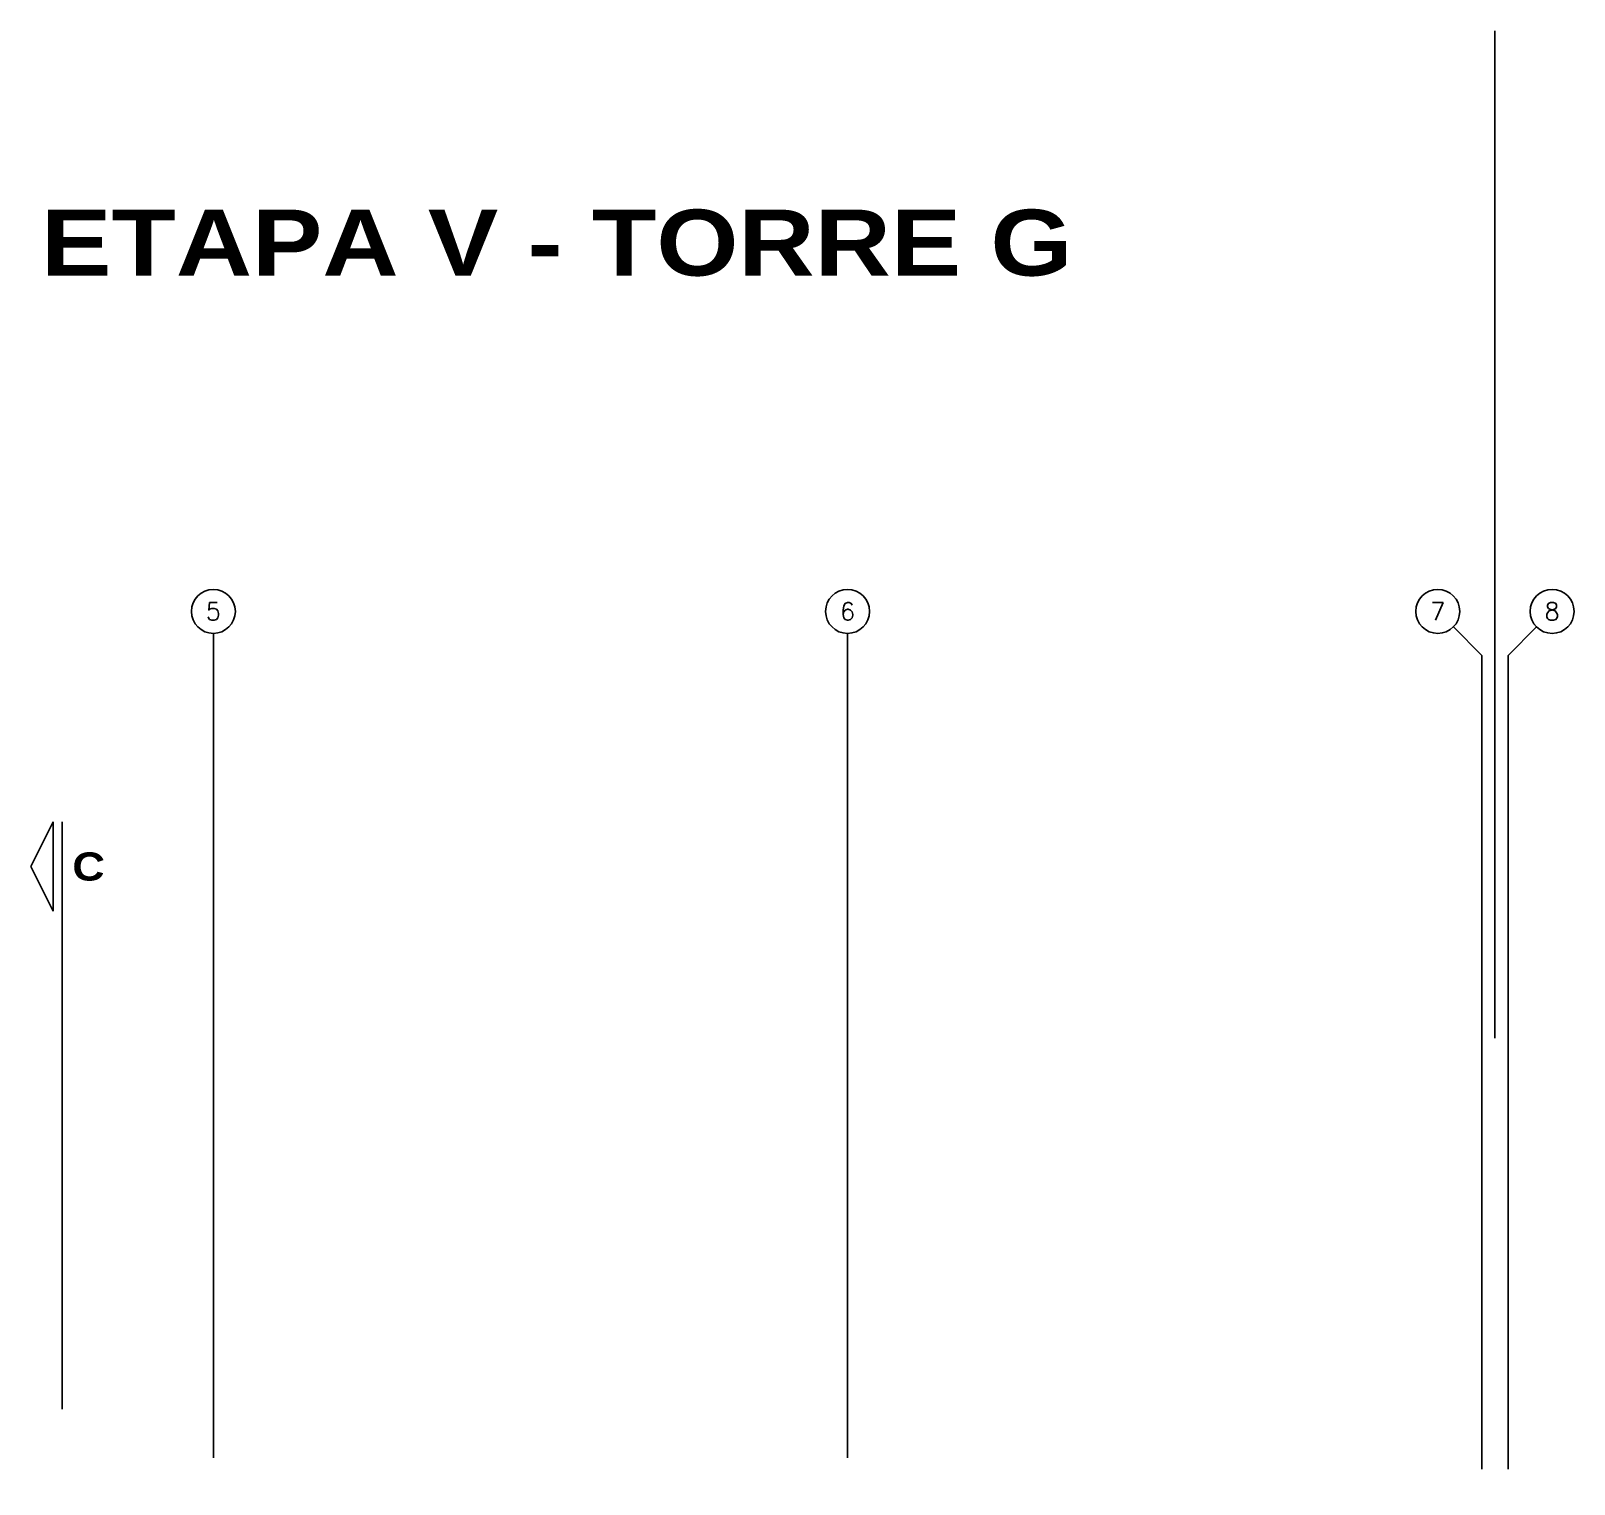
# Model space of a CAD drawing. Extents: x 226317 to 226469, y 8188101 to 8188260.
# Drawn here: x 226371.85 to 226389.39, y 8188243.78 to 8188260.3 of the extents above; entities that cross this region are included whole.
import ezdxf
from ezdxf.enums import TextEntityAlignment as Align

# ---------------------------------------------------------------- set-up
doc = ezdxf.new("R2010")
doc.units = 0
doc.header["$LTSCALE"] = 15
for name, pattern in [('CENTER', [2, 1.25, -0.25, 0.25, -0.25]), ('HIDDEN2', [0.1875, 0.125, -0.0625]), ('PHANTOM', [2.5, 1.25, -0.25, 0.25, -0.25, 0.25, -0.25]), ('PHANTOM2', [1.25, 0.625, -0.125, 0.125, -0.125, 0.125, -0.125])]:
    doc.linetypes.add(name, pattern=pattern)
doc.layers.get('0').update_dxf_attribs({"color": 250})
for name, color, linetype in [('A-EJES', 250, 'PHANTOM'), ('A-PROYECCIONES', 250, 'HIDDEN2'), ('A_50_CortesElev', 250, 'CENTER'), ('L13 Texto Grande', 150, 'Continuous'), ('L6 Linea fina', 141, 'Continuous')]:
    doc.layers.add(name, color=color, linetype=linetype)
doc.styles.add('R160-75', font='ariblk.ttf', dxfattribs={"height": 0.6})
doc.styles.add('ROMANS', font='romans.shx', dxfattribs={"width": 0.8})

# ---------------------------------------------------------------- blocks, each defined once
blk = doc.blocks.new('EJES 1P')
at = {"layer": 'A-EJES', "linetype": 'PHANTOM2'}
for p, q in [((40.951, 5.416), (41.274, 5.092)), ((41.898, 5.416), (41.574, 5.092))]:
    blk.add_line(p, q, dxfattribs=at)
for points in [[(26.854, 5.345), (26.854, -4.158)], [(34.064, 5.345), (34.064, -4.158)], [(41.274, 5.092), (41.274, -4.158)], [(41.574, 5.092), (41.574, -4.158)]]:
    blk.add_lwpolyline(points, dxfattribs=at)
at = {"layer": 'A-EJES', "linetype": 'Continuous'}
for centre in [(26.854, 5.592), (34.064, 5.592), (40.774, 5.592), (42.074, 5.592)]:
    blk.add_circle(centre, 0.25, dxfattribs=at)
at = {"layer": 'A-EJES', "linetype": 'Continuous', "style": 'ROMANS'}
for s, p in [('5', (26.854, 5.592)), ('6', (34.064, 5.592)), ('7', (40.774, 5.592)), ('8', (42.074, 5.592))]:
    blk.add_text(s, height=0.2, dxfattribs=at).set_placement(p, align=Align.MIDDLE_CENTER)
blk = doc.blocks.new('*U67')
blk.add_line((-3, -5.08), (-3, 5.08))
blk.add_lwpolyline([(-4.02, 5.08), (-4.02, -5.08), (-6.56, 0)], close=True)
at = {"linetype": 'Continuous', "style": 'R160-75'}
blk.add_attdef('A', text='', height=0.3, dxfattribs=at).set_placement((0, 0), align=Align.MIDDLE_CENTER)
blk = doc.blocks.new('Cortes-Elev.')
at = {"layer": 'A_50_CortesElev', "linetype": 'CENTER', "ltscale": 0.5}
blk.add_lwpolyline([(9.341, 16.576), (9.341, 37.239)], dxfattribs=at)
ref = blk.add_blockref('*U67', (9.641, 37.747), dxfattribs=dict(at, xscale=-0.1000000000000001, yscale=0.1000000000000001, zscale=-0.1000000000000001, rotation=180))
ref.add_attrib('A', 'C', dxfattribs={"layer": '0', "linetype": 'Continuous', "extrusion": (0, 0, -1), "height": 0.32, "rotation": 180, "style": 'R160-75'}).set_placement((-9.641, 37.747), align=Align.MIDDLE)

msp = doc.modelspace()

# ---------------------------------------------------------------- linework, layer by layer
at = {"layer": 'L6 Linea fina', "linetype": 'CENTER'}
msp.add_line((226388.4921, 8188260.3013), (226388.4921, 8188248.8502), dxfattribs=at)

# ---------------------------------------------------------------- block references
at = {"layer": 'A-PROYECCIONES'}
msp.add_blockref('EJES 1P', (226347.0678, 8188248.1096), dxfattribs=at)
at = {"layer": 'A_50_CortesElev'}
msp.add_blockref('Cortes-Elev.', (226362.8621, 8188213.0552), dxfattribs=at)

# ---------------------------------------------------------------- texts
at = {"layer": 'L13 Texto Grande', "style": 'R160-75'}
msp.add_text('ETAPA V - TORRE G', height=0.75, dxfattribs=at).set_placement((226377.8262, 8188257.5188), align=Align.CENTER)

doc.saveas('drawing.dxf')
